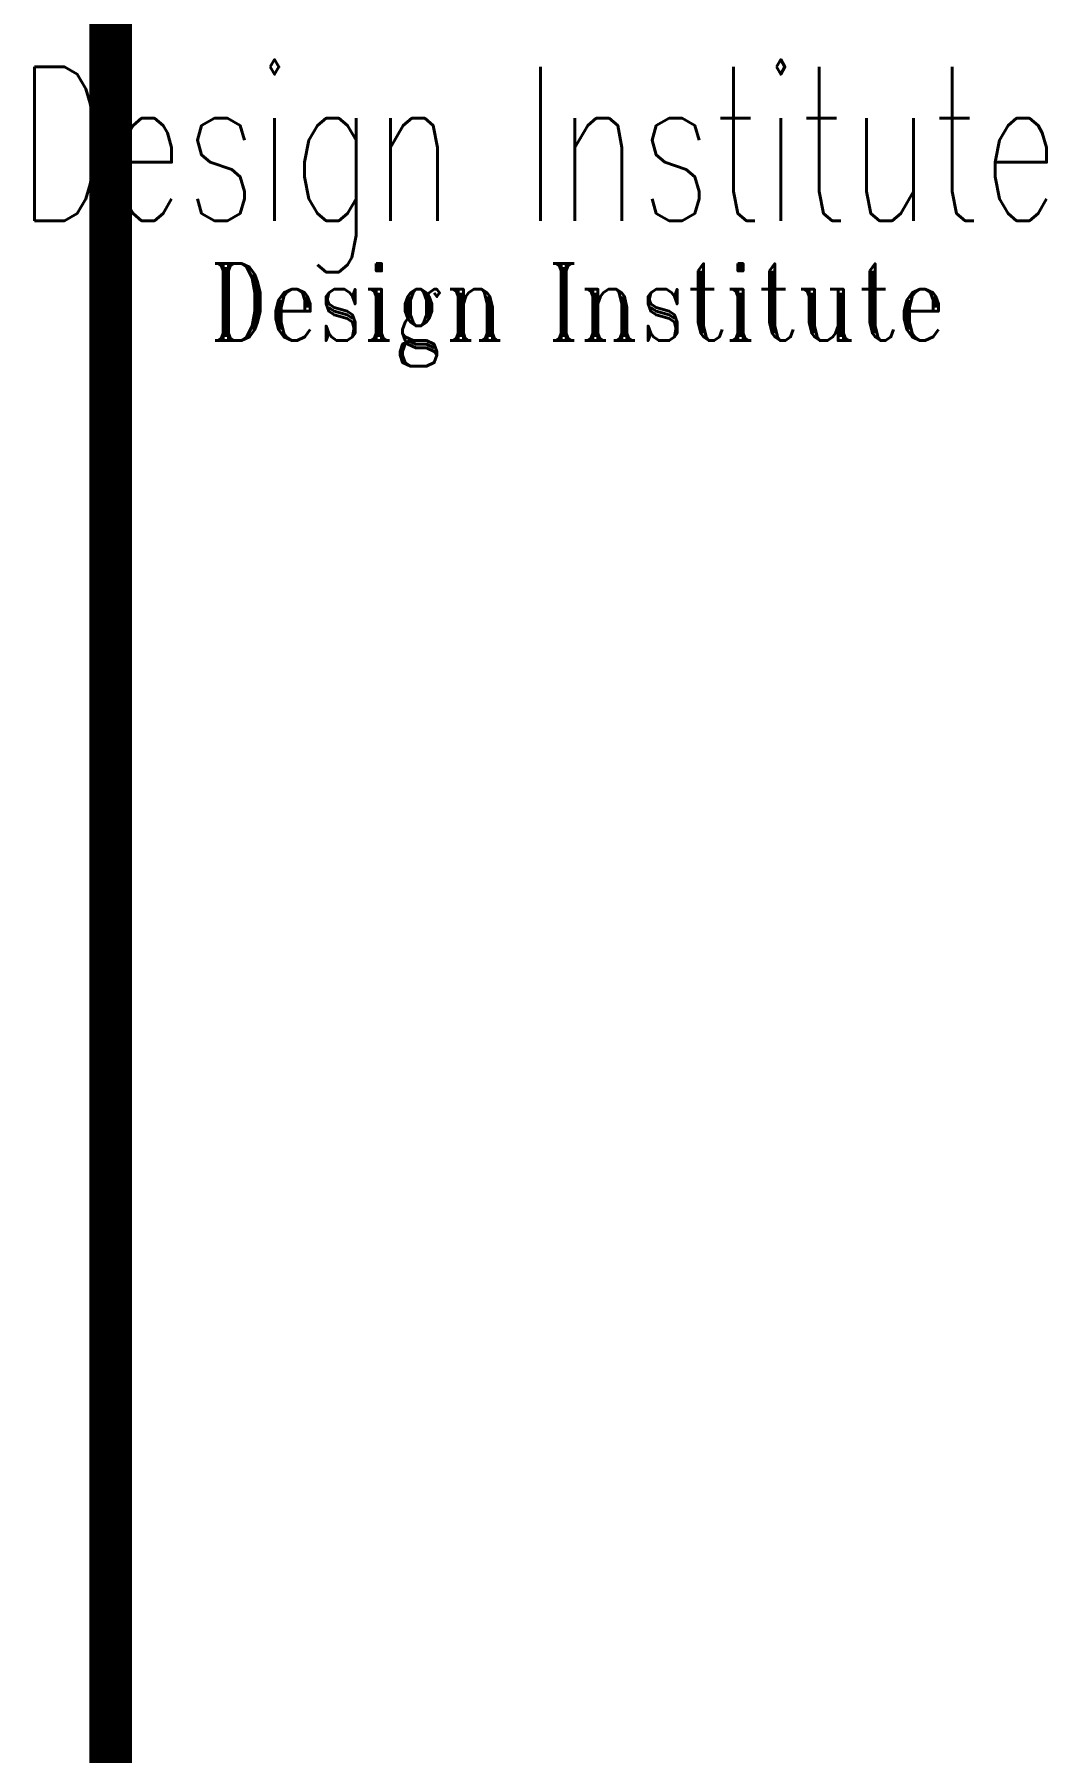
# Model space of a CAD drawing. Extents: x 68709 to 334654, y -65926 to 107615.
# Drawn here: x 233292 to 236842, y 32903 to 38932 of the extents above; entities that cross this region are included whole.
import ezdxf
from ezdxf.enums import TextEntityAlignment as Align

# ---------------------------------------------------------------- set-up
doc = ezdxf.new("R2010")
doc.units = 0
doc.header["$LTSCALE"] = 2000
doc.header["$MEASUREMENT"] = 0
doc.layers.get('0').update_dxf_attribs({"linetype": 'CONTINUOUS'})
doc.styles.add('0x_tk_A0_LIN$0$TKZ2_tjkts.shx', font='tjromant.shx', dxfattribs={"bigfont": 'tjkts.shx'})
doc.styles.add('TONGJI-FONT', font='simplex.shx', dxfattribs={"width": 0.65})

# ---------------------------------------------------------------- blocks, each defined once
blk = doc.blocks.new('0x_tk_A0_LIN$0$TJAD_TK_A0')
at = {"const_width": 1}
blk.add_lwpolyline([(2072, 389.297), (2072, -431.703)], dxfattribs=at)
for height, style, width, p in [(3.6, 'TONGJI-FONT', 0.65, (2082, -61.155)), (1.8, '0x_tk_A0_LIN$0$TKZ2_tjkts.shx', 0.8, (2082.931, -64.855))]:
    blk.add_text('Design Institute', height=height, dxfattribs=dict(style=style, width=width)).set_placement(p, align=Align.MIDDLE_CENTER)
blk = doc.blocks.new('0x_tk_A0_LIN')
blk.add_blockref('0x_tk_A0_LIN$0$TJAD_TK_A0', (-973, 441.703))

msp = doc.modelspace()

# ---------------------------------------------------------------- block references
at = {"xscale": 150, "yscale": 150, "zscale": 150}
msp.add_blockref('0x_tk_A0_LIN', (68709.2, -18534.8), dxfattribs=at)

doc.saveas('drawing.dxf')
